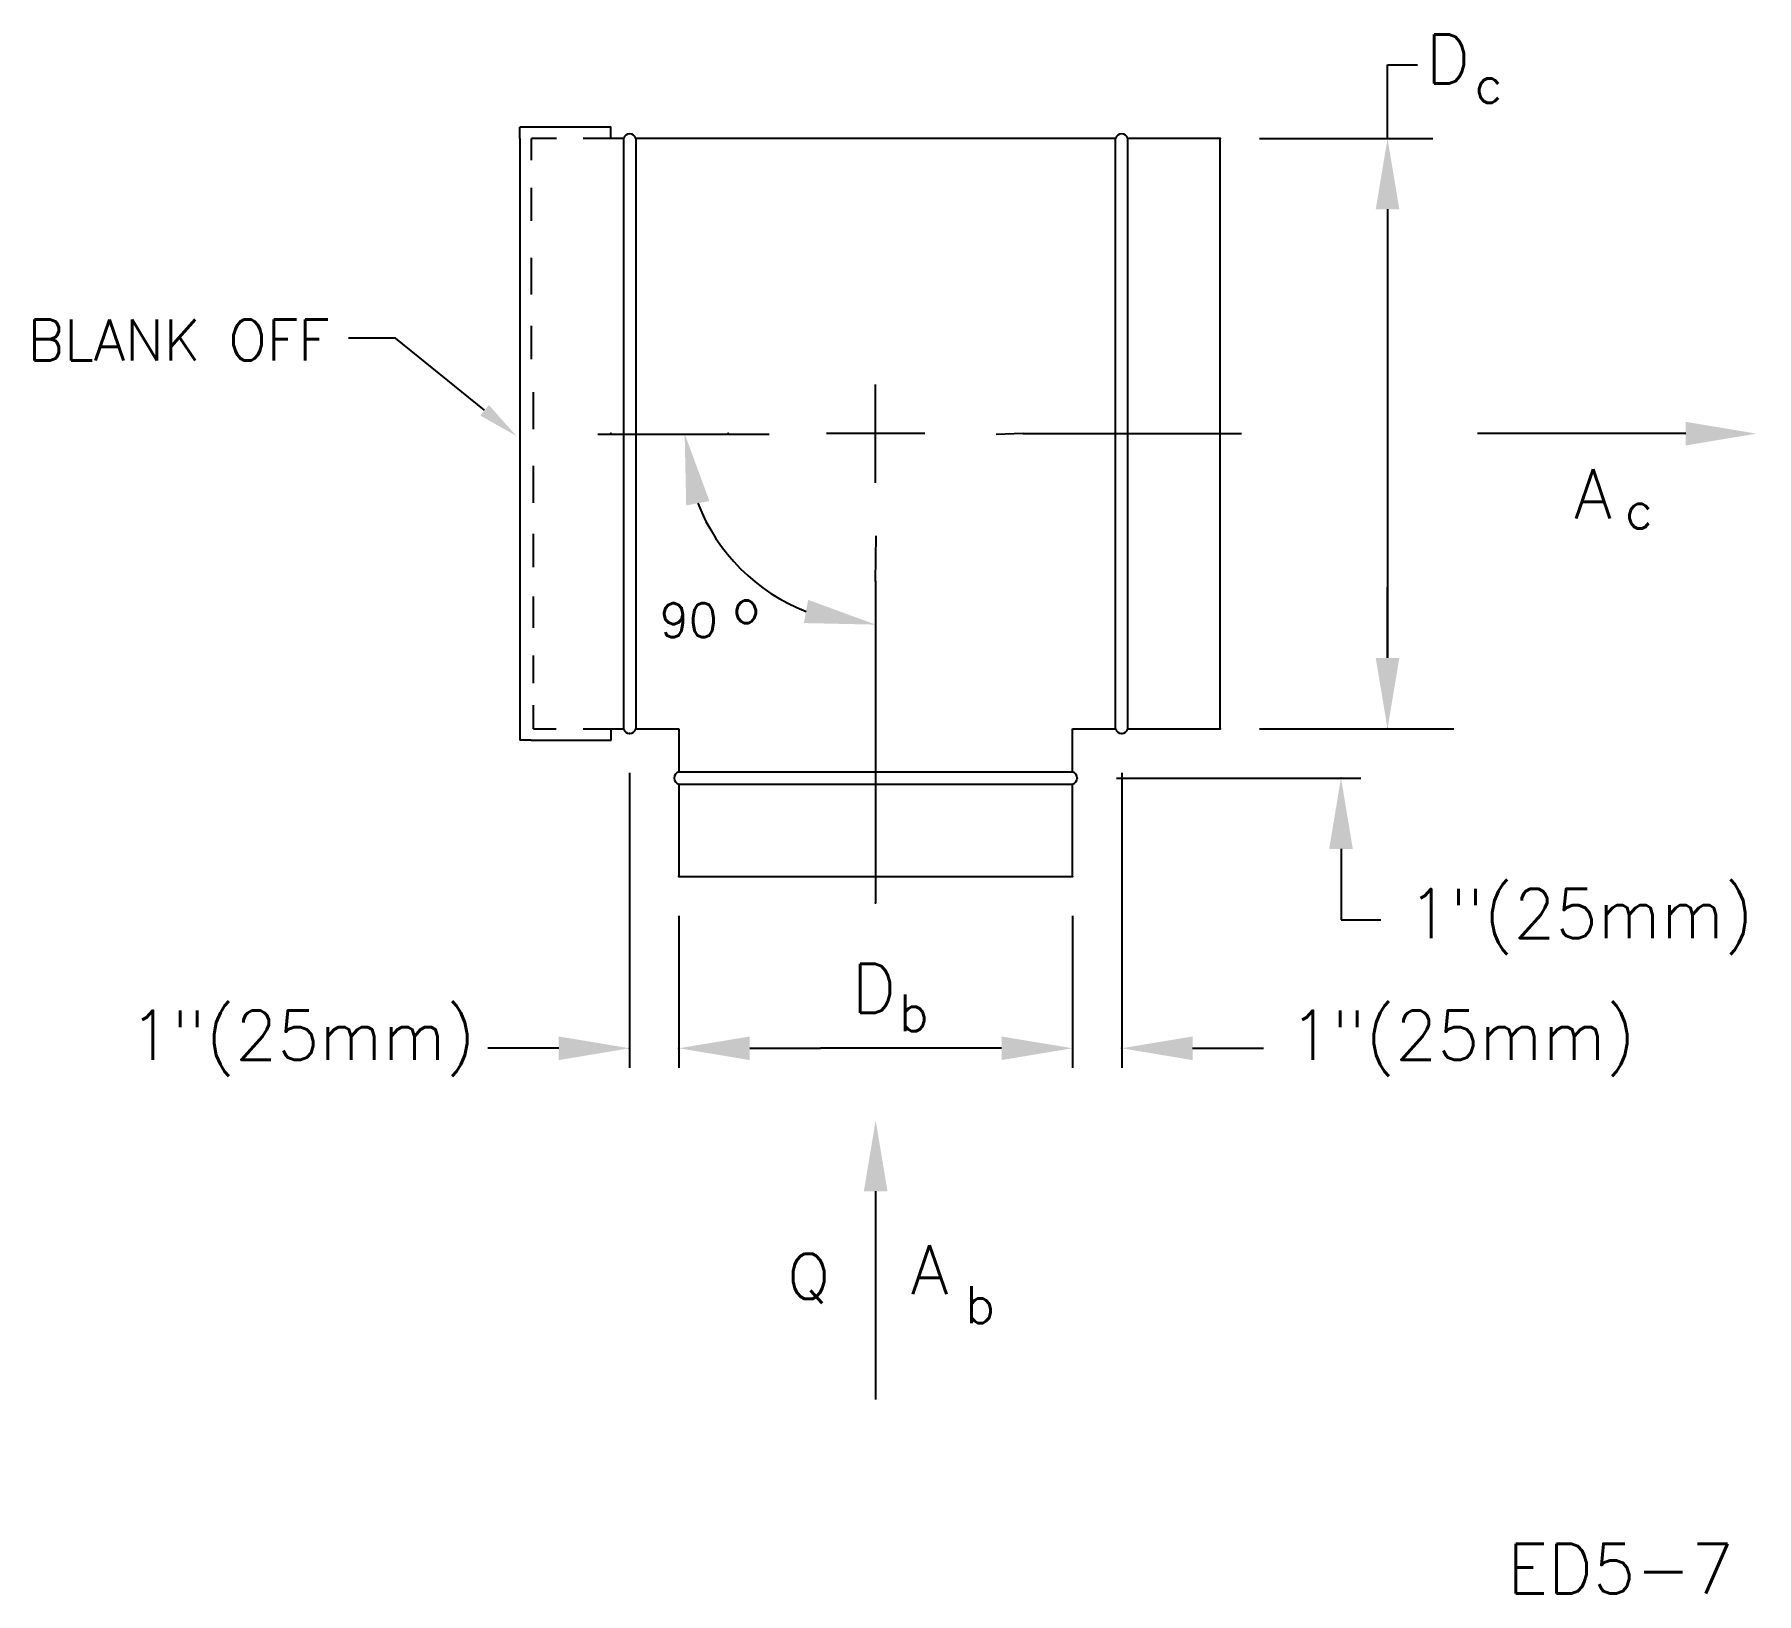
# Model space of a CAD drawing. Extents: x 1.62 to 9.23, y 0.83 to 7.72.
import ezdxf
from ezdxf.enums import TextEntityAlignment as Align

# ---------------------------------------------------------------- set-up
doc = ezdxf.new("R2010")
doc.units = 0
doc.header["$LTSCALE"] = 4
doc.header["$MEASUREMENT"] = 0
doc.layers.get('0').update_dxf_attribs({"linetype": 'CONTINUOUS'})
doc.layers.add('ALT', color=7, linetype='CONTINUOUS')
doc.layers.add('NUMBER', color=7, linetype='CONTINUOUS')
doc.styles.add('ROMANS', font='romans')

msp = doc.modelspace()

# ---------------------------------------------------------------- linework, layer by layer
for p, q in [((7.5963, 7.2574), (7.5963, 7.5833)), ((7.5963, 7.5833), (7.7279, 7.5833)), ((3.8153, 7.3074), (3.7653, 7.3074)), ((3.7653, 7.2574), (3.7653, 7.3074)), ((4.1675, 7.3074), (3.8153, 7.3074)), ((4.1654, 7.307), (4.1654, 7.2574)), ((3.7653, 7.2574), (3.7653, 4.6503)), ((3.8166, 7.1617), (3.8166, 7.2574)), ((3.9269, 7.2574), (3.8168, 7.2574)), ((4.2227, 7.2574), (4.0445, 7.2574)), ((4.2227, 7.2574), (4.2227, 4.6503)), ((4.277, 7.2574), (4.277, 4.6503)), ((6.3953, 7.2574), (4.277, 7.2574)), ((6.3953, 4.6503), (6.3953, 7.2574)), ((6.857, 7.2574), (6.4496, 7.2574)), ((6.4496, 4.6503), (6.4496, 7.2574)), ((6.857, 4.6503), (6.857, 7.2574)), ((3.8166, 6.8933), (3.8166, 7.0397)), ((3.8166, 6.568), (3.8166, 6.7307)), ((3.8166, 6.2834), (3.8166, 6.4298)), ((5.3361, 5.7366), (5.3361, 6.1711)), ((3.8247, 5.9743), (3.8247, 6.137)), ((4.8665, 5.9499), (4.1096, 5.9499)), ((5.5534, 5.9539), (5.1189, 5.9539)), ((5.9879, 5.9539), (5.8676, 5.9499)), ((5.9879, 5.9539), (6.9521, 5.9539)), ((8.9129, 5.9539), (7.9936, 5.9539)), ((3.8247, 5.649), (3.8247, 5.8116)), ((3.8247, 5.3643), (3.8247, 5.5107)), ((5.3361, 5.3021), (5.3385, 5.5026)), ((5.3361, 5.3021), (5.3361, 3.8824)), ((3.8247, 5.0959), (3.8247, 5.2342)), ((3.8247, 4.8519), (3.8247, 4.9739)), ((3.8247, 4.6503), (3.8247, 4.7543)), ((3.7653, 4.6503), (3.7653, 4.6003)), ((3.8247, 4.6503), (3.9254, 4.6503)), ((4.0445, 4.6503), (4.2227, 4.6503)), ((4.1675, 4.6003), (4.1675, 4.6503)), ((4.277, 4.6503), (4.4671, 4.6503)), ((4.4671, 4.6503), (4.4671, 4.4602)), ((6.2052, 4.6503), (6.3953, 4.6503)), ((6.2052, 4.4602), (6.2052, 4.6503)), ((6.4496, 4.6503), (6.857, 4.6503)), ((3.8153, 4.6003), (3.7653, 4.6003)), ((3.8153, 4.6003), (4.1675, 4.6003)), ((4.4671, 4.4602), (6.2052, 4.4602)), ((4.4671, 4.4059), (6.2052, 4.4059)), ((4.4671, 4.4059), (4.4671, 3.9985)), ((6.2052, 3.9985), (6.2052, 4.4059)), ((4.4671, 3.9985), (6.2052, 3.9985)), ((5.5795, 3.2396), (5.0928, 3.2396)), ((5.3361, 2.608), (5.3361, 1.6887))]:
    msp.add_line(p, q)
at = {"linetype": 'ByBlock'}
for p, q in [((7.0308, 7.2574), (7.7969, 7.2574)), ((7.5963, 6.9446), (7.5963, 4.9631)), ((7.5963, 4.9631), (7.5963, 5.276)), ((7.0308, 4.6503), (7.7969, 4.6503)), ((7.0308, 4.6503), (7.8887, 4.6503)), ((4.4671, 3.8247), (4.4671, 3.1527)), ((6.2052, 3.8247), (6.2052, 3.1527)), ((4.7799, 3.2396), (5.0928, 3.2396)), ((5.8923, 3.2396), (5.5795, 3.2396))]:
    msp.add_line(p, q, dxfattribs=at)
for centre, start, end in [((4.2498, 7.2495), 16.2602, 163.7398), ((6.4224, 7.2495), 16.2602, 163.7398), ((4.2498, 4.6582), 196.2602, 343.7398), ((6.4224, 4.6582), 196.2602, 343.7398), ((4.475, 4.433), 106.2602, 253.7398), ((6.1973, 4.433), 286.2602, 73.7398)]:
    msp.add_arc(centre, 0.0283, start, end)
msp.add_arc((5.3361, 5.9539), 0.8434, 201.37798, 248.62202, dxfattribs=at)
for points in [[(7.6485, 6.9446), (7.5442, 6.9446), (7.5963, 7.2574)], [(4.602, 5.6561), (4.4995, 5.6368), (4.4927, 5.9539)], [(5.0384, 5.2197), (5.019, 5.1173), (5.3361, 5.1105)], [(7.6485, 4.9631), (7.5442, 4.9631), (7.5963, 4.6503)], [(7.6485, 4.9631), (7.5442, 4.9631), (7.5963, 4.6503)], [(4.7799, 3.1874), (4.7799, 3.2917), (4.4671, 3.2396)], [(5.8923, 3.1874), (5.8923, 3.2917), (6.2052, 3.2396)]]:
    msp.add_solid(points, dxfattribs=at)
for points in [[(8.9129, 6.006), (8.9129, 5.9017), (9.2258, 5.9539)], [(5.284, 2.608), (5.3883, 2.608), (5.3361, 2.9209)]]:
    msp.add_solid(points)
at = {"layer": 'ALT'}
for p, q in [((3.0153, 6.375), (3.0089, 6.375)), ((3.2153, 6.375), (3.0153, 6.375)), ((3.6094, 6.0569), (3.2153, 6.375)), ((7.3909, 3.8073), (7.5662, 3.8073))]:
    msp.add_line(p, q, dxfattribs=at)
at = {"layer": 'ALT', "linetype": 'ByBlock'}
for p, q in [((4.2498, 4.4561), (4.2498, 3.1527)), ((6.3994, 4.433), (7.4778, 4.433)), ((6.4224, 4.4561), (6.4224, 3.1527)), ((7.3909, 4.1202), (7.3909, 3.8073)), ((3.937, 3.2396), (3.6241, 3.2396)), ((6.7353, 3.2396), (7.0482, 3.2396))]:
    msp.add_line(p, q, dxfattribs=at)
at = {"layer": 'ALT'}
msp.add_solid([(3.6283, 6.0802), (3.5906, 6.0336), (3.7495, 5.9438)], dxfattribs=at)
at = {"layer": 'ALT', "linetype": 'ByBlock'}
for points in [[(7.443, 4.1202), (7.3387, 4.1202), (7.3909, 4.433)], [(3.937, 3.1874), (3.937, 3.2917), (4.2498, 3.2396)], [(6.7353, 3.1874), (6.7353, 3.2917), (6.4224, 3.2396)]]:
    msp.add_solid(points, dxfattribs=at)
at = {"layer": 'NUMBER', "linetype": 'ByBlock'}
for p in [(6.857, 7.2574), (4.1663, 5.9539), (4.6843, 5.9539), (5.3361, 5.3021), (6.857, 4.6503), (6.857, 4.6503), (7.5963, 4.6503), (4.2498, 4.6299), (6.4224, 4.6299), (6.2255, 4.433), (7.3909, 4.433), (4.4671, 3.9985), (4.4671, 3.9985), (6.2052, 3.9985), (6.2052, 3.9985), (5.3361, 3.8824), (4.2498, 3.2396), (4.4671, 3.2396), (6.4224, 3.2396)]:
    msp.add_point(p, dxfattribs=at)

# ---------------------------------------------------------------- texts
at = {"style": 'ROMANS'}
for s, height, p in [('D', 0.2173, (7.7654, 7.4995)), ('A', 0.2173, (8.4198, 5.5796)), ('90', 0.15, (4.3824, 5.055)), ('o', 0.15, (4.7037, 5.117)), ('D', 0.2173, (5.2308, 3.3959)), ('A', 0.2173, (5.4907, 2.1532)), ('Q', 0.2, (4.9454, 2.1325))]:
    msp.add_text(s, height=height, dxfattribs=at).set_placement(p)
for s, p in [('c', (8.0425, 7.4955)), ('c', (8.707, 5.6161)), ('b', (5.5051, 3.3959)), ('b', (5.7984, 2.1076))]:
    msp.add_text(s, height=0.1629, dxfattribs=at).set_placement(p, align=Align.MIDDLE)
at = {"layer": 'ALT', "style": 'ROMANS'}
msp.add_text('BLANK OFF', height=0.18, dxfattribs=at).set_placement((2.9253, 6.3674), align=Align.MIDDLE_RIGHT)
for p in [(9.2133, 3.726), (3.5691, 3.1886), (8.6911, 3.1886)]:
    msp.add_text('1"(25mm)', height=0.21726, dxfattribs=at).set_placement(p, align=Align.RIGHT)
at = {"layer": 'NUMBER', "style": 'ROMANS'}
msp.add_text('ED5-7', height=0.22, dxfattribs=at).set_placement((8.1256, 0.8315))

doc.saveas('drawing.dxf')
